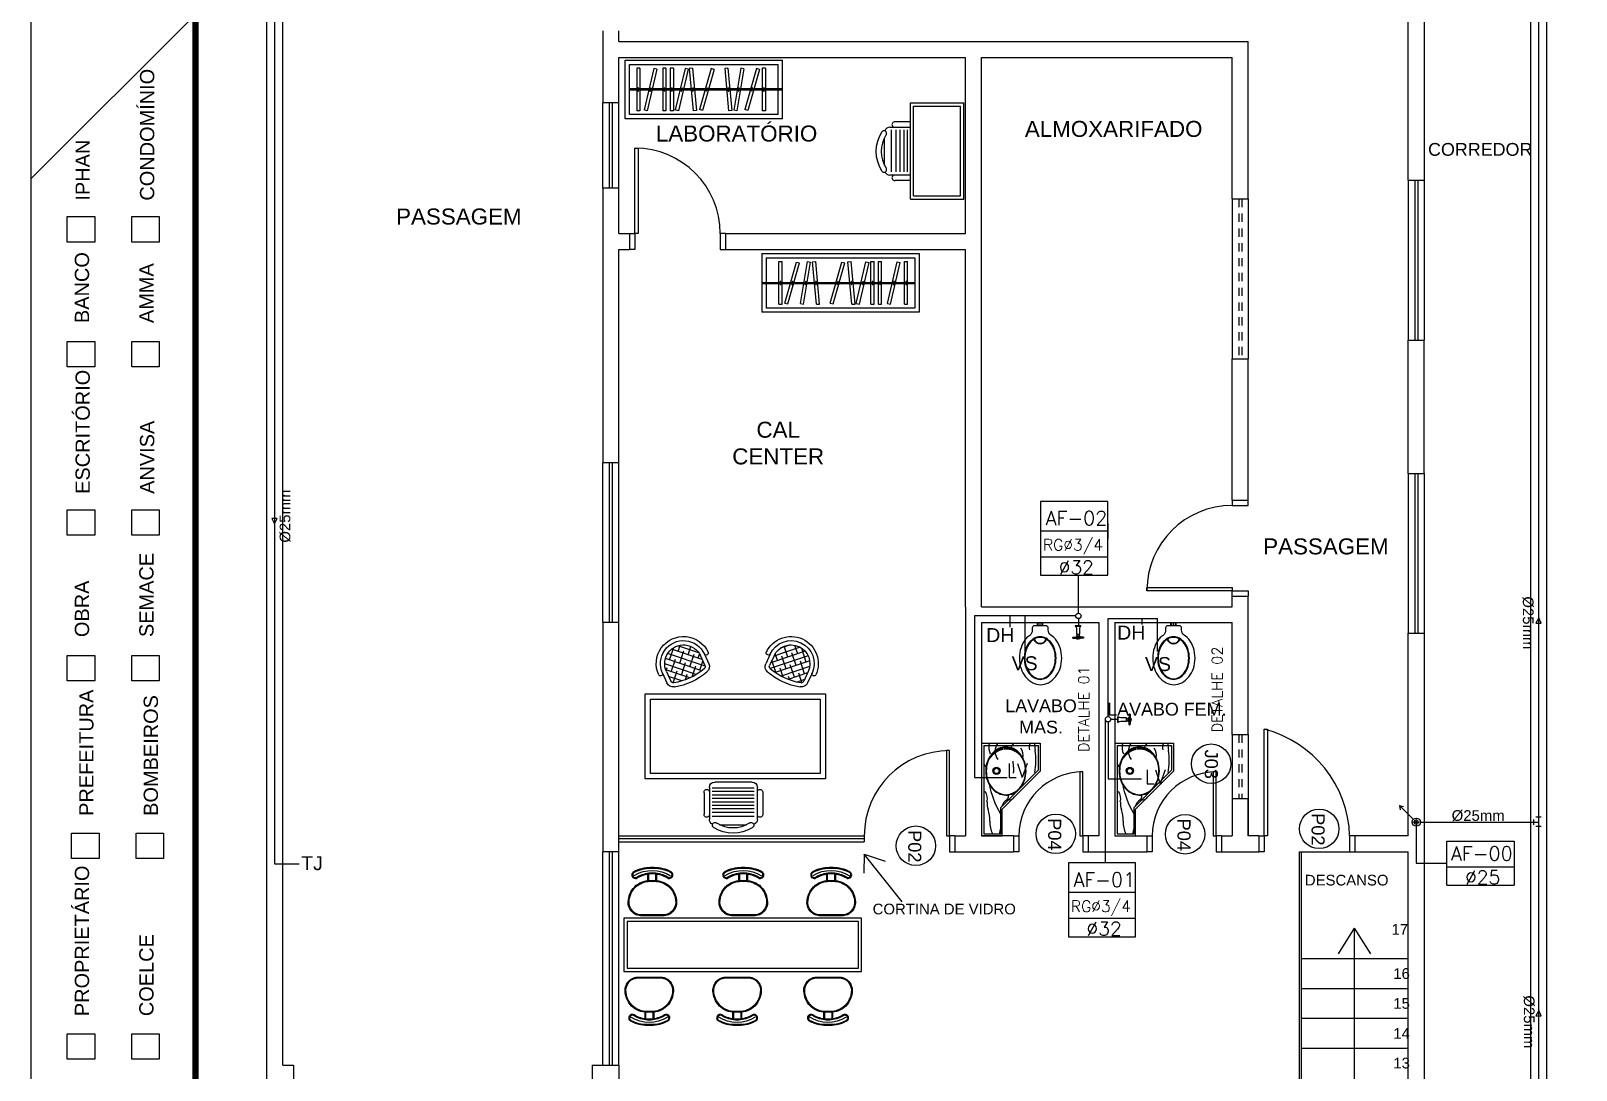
# Model space of a CAD drawing. Header units: millimetres. Extents: x 5512 to 5596, y 903 to 1082.
# Drawn here: x 5511.85 to 5535.32, y 976.38 to 992.17 of the extents above; entities that cross this region are included whole.
import ezdxf
from ezdxf.enums import TextEntityAlignment as Align

# ---------------------------------------------------------------- set-up
doc = ezdxf.new("R2010")
doc.units = ezdxf.units.MM
doc.linetypes.add('HIDDEN2', pattern=[0.1875, 0.125, -0.0625])
for name, color, linetype in [('0-COTAS', 8, 'Continuous'), ('A-PEN-B', 5, 'Continuous'), ('A-PEN-W', 7, 'Continuous'), ('AF', 5, 'Continuous'), ('BANHO_COZINHA', 7, 'Continuous'), ('CONEXOES', 3, 'Continuous'), ('Diametro', 2, 'Continuous'), ('HIDRO 01', 4, 'Continuous'), ('MOVEIS', 7, 'Continuous'), ("PRANCHA - PROJETU'S", 7, 'Continuous'), ('Prumadas_L', 1, 'Continuous'), ('Prumadas_Q', 3, 'Continuous'), ('Prumadas_T', 2, 'Continuous'), ('TEXTO', 3, 'Continuous')]:
    doc.layers.add(name, color=color, linetype=linetype)
doc.layers.add('COTAS', color=53, linetype='Continuous', lineweight=9)
doc.styles.add('ARIAL', font='arial.ttf', dxfattribs={"height": 2})
doc.styles.add('CARIMBO_DADOS', font='arial.ttf', dxfattribs={"height": 0.1})
doc.styles.add('REGUA80', font='arial.ttf', dxfattribs={"height": 1})
doc.styles.add('ROMANS', font='romans__.ttf', dxfattribs={"height": 0.1})
doc.styles.get("Standard").update_dxf_attribs({"font": 'arial.ttf'})

# ---------------------------------------------------------------- blocks, each defined once
blk = doc.blocks.new('ADFSGASDFG')
at = {"layer": "PRANCHA - PROJETU'S", "color": 1}
for p, q in [((276.578, 107.346), (276.578, 47.946)), ((279.078, 77.646), (276.578, 75.146))]:
    blk.add_line(p, q, dxfattribs=at)
at = {"layer": "PRANCHA - PROJETU'S", "color": 4, "const_width": 0.1}
blk.add_lwpolyline([(279.078, 106.346), (359.678, 106.346), (359.678, 48.946), (279.078, 48.946)], close=True, dxfattribs=at)
at = {"layer": "PRANCHA - PROJETU'S"}
for points in [[(277.13, 74.573), (277.548, 74.573), (277.548, 74.187), (277.13, 74.187)], [(278.109, 74.573), (278.526, 74.573), (278.526, 74.187), (278.109, 74.187)], [(277.13, 72.674), (277.548, 72.674), (277.548, 72.289), (277.13, 72.289)], [(278.109, 72.674), (278.526, 72.674), (278.526, 72.289), (278.109, 72.289)], [(277.13, 70.118), (277.548, 70.118), (277.548, 69.732), (277.13, 69.732)], [(278.109, 70.118), (278.526, 70.118), (278.526, 69.732), (278.109, 69.732)], [(277.13, 67.904), (277.548, 67.904), (277.548, 67.518), (277.13, 67.518)], [(278.109, 67.904), (278.526, 67.904), (278.526, 67.518), (278.109, 67.518)], [(277.197, 65.206), (277.615, 65.206), (277.615, 64.821), (277.197, 64.821)], [(278.176, 65.206), (278.594, 65.206), (278.594, 64.821), (278.176, 64.821)], [(277.13, 62.158), (277.548, 62.158), (277.548, 61.773), (277.13, 61.773)], [(278.109, 62.158), (278.526, 62.158), (278.526, 61.773), (278.109, 61.773)]]:
    blk.add_lwpolyline(points, close=True, dxfattribs=at)
at = {"layer": "PRANCHA - PROJETU'S", "color": 2, "style": 'ARIAL'}
for s, height, p in [('CONDOMÍNIO', 0.2168, (278.235, 74.816)), ('IPHAN', 0.2168, (277.256, 74.816)), ('BANCO', 0.2168, (277.245, 72.956)), ('AMMA', 0.2168, (278.224, 72.956)), ('ESCRITÓRIO', 0.2168, (277.256, 70.361)), ('ANVISA', 0.2168, (278.235, 70.361)), ('SEMACE', 0.2168, (278.224, 68.185)), ('OBRA', 0.2168, (277.245, 68.185)), ('PREFEITURA', 0.2168, (277.312, 65.469)), ('BOMBEIROS', 0.2168, (278.291, 65.469)), ('PROPRIETÁRIO', 0.21676, (277.245, 62.426)), ('COELCE', 0.2168, (278.224, 62.426))]:
    blk.add_text(s, height=height, rotation=90, dxfattribs=at).set_placement(p, align=Align.TOP_LEFT)
blk = doc.blocks.new('CADEIRA1')
at = {"layer": 'MOVEIS'}
for p, q in [((-0.042, 0.121), (-0.042, 0.059)), ((-0.034, 0.121), (-0.034, 0.059)), ((0.034, 0.121), (0.034, 0.059)), ((0.042, 0.121), (0.042, 0.059))]:
    blk.add_line(p, q, dxfattribs=at)
for points in [[(-0.225, 0.304, 0.415086), (0, 0.121, 0.415086), (0.225, 0.304, 0.481436), (0.097, 0.451), (-0.097, 0.451, 0.481436)], [(-0.217, 0.305, 0.416783), (0, 0.129, 0.416783), (0.217, 0.305, 0.482687), (0.098, 0.443), (-0.098, 0.443, 0.482687)], [(0, 0.008), (-0.018, 0.008, -0.126472), (-0.171, 0.045, -1.005346), (-0.147, 0.09), (-0.127, 0.078, 0.10909), (0, 0.047, 0.10909), (0.127, 0.078), (0.147, 0.09, -1.005346), (0.171, 0.045, -0.126472), (0.018, 0.008)]]:
    blk.add_lwpolyline(points, format="xyb", close=True, dxfattribs=at)
blk.add_lwpolyline([(0.018, 0), (-0.018, 0, -0.126461), (-0.175, 0.039, -1.008866), (-0.143, 0.097), (-0.123, 0.085, 0.10861), (0, 0.055, 0.10861), (0.123, 0.085), (0.143, 0.097, -1.008866), (0.175, 0.039, -0.126461), (0.018, 0), (-0.018, 0)], format="xyb", dxfattribs=at)
blk.add_arc((-0.001, 0.349), 0.323, 238.4601, 302.259, dxfattribs=at)
blk = doc.blocks.new('MESA_ESC')
at = {"layer": 'MOVEIS', "linetype": 'Continuous'}
h = blk.add_hatch(dxfattribs=at)
h.set_pattern_fill('ANSI38', color=256, scale=0.4, angle=-26.4414, style=0)
h.set_pattern_definition([(161.441385, (106.234405, 16.006884), (0.015913733, 0.047399927), []), (71.441385, (106.234405, 16.006884), (0.079227392, 0.078886122), [0.125, -0.075])])
h.paths.add_polyline_path([(-0.342, 1.541, 0.334931), (-0.335, 1.572), (-0.377, 1.662, 1), (-0.697, 1.515), (-0.656, 1.425, 0.334931), (-0.628, 1.41, 0.139924)])
h = blk.add_hatch(dxfattribs=at)
h.set_pattern_fill('ANSI38', color=256, scale=0.4, angle=-26.4414, style=0)
h.set_pattern_definition([(18.558615, (-106.298845, 16.006884), (-0.015913733, 0.047399927), []), (108.558615, (-106.298845, 16.006884), (-0.079227392, 0.078886122), [0.125, -0.075])])
h.paths.add_polyline_path([(0.563, 1.41, 0.334931), (0.591, 1.425), (0.632, 1.515, 1), (0.312, 1.662), (0.271, 1.572, 0.334931), (0.278, 1.541, 0.139924)])
at = {"layer": 'MOVEIS'}
for p, q in [((-0.377, 1.662), (-0.335, 1.572)), ((-0.341, 1.679), (-0.299, 1.588)), ((-0.32, 1.671), (-0.313, 1.674)), ((0.276, 1.679), (0.235, 1.588)), ((0.255, 1.671), (0.248, 1.674)), ((0.312, 1.662), (0.271, 1.572)), ((-0.741, 1.478), (-0.748, 1.475)), ((-0.733, 1.499), (-0.691, 1.408)), ((-0.697, 1.515), (-0.656, 1.425)), ((0.632, 1.515), (0.591, 1.425)), ((0.668, 1.499), (0.627, 1.408)), ((0.676, 1.478), (0.683, 1.475)), ((-0.171, 0.479), (0.179, 0.479)), ((-0.271, 0.379), (-0.271, 0.179)), ((-0.221, 0.129), (-0.221, 0.429)), ((-0.191, 0.42), (0.204, 0.42)), ((-0.191, 0.389), (0.204, 0.389)), ((-0.191, 0.356), (0.204, 0.356)), ((-0.191, 0.323), (0.204, 0.323)), ((0.229, 0.429), (0.229, 0.129)), ((0.279, 0.379), (0.279, 0.179)), ((-0.191, 0.289), (0.204, 0.289)), ((-0.191, 0.259), (0.204, 0.259)), ((-0.191, 0.229), (0.204, 0.229)), ((-0.191, 0.194), (0.204, 0.194)), ((-0.191, 0.157), (0.204, 0.157)), ((0.135, 0.079), (-0.12, 0.079))]:
    blk.add_line(p, q, dxfattribs=at)
for points in [[(-0.859, 0.508), (0.831, 0.508), (0.831, 1.306), (-0.859, 1.306)], [(-0.809, 0.558), (0.781, 0.558), (0.781, 1.256), (-0.809, 1.256)]]:
    blk.add_lwpolyline(points, close=True, dxfattribs=at)
for centre, radius, start, end in [((-0.537, 1.589), 0.255, 24.6231, 204.6231), ((-0.537, 1.589), 0.216, 24.6231, 204.6231), ((-0.537, 1.589), 0.176, 24.6231, 204.6231), ((0.472, 1.589), 0.255, 335.3769, 155.3769), ((0.472, 1.589), 0.216, 335.3769, 155.3769), ((0.472, 1.589), 0.176, 335.3769, 155.3769), ((-0.326, 1.685), 0.0157, 204.6231, 294.6231), ((-0.319, 1.688), 0.0157, 294.6231, 24.6231), ((0.255, 1.688), 0.0157, 155.3769, 245.3769), ((0.262, 1.685), 0.0157, 245.3769, 335.3769), ((-0.754, 1.489), 0.0157, 204.6231, 294.6231), ((-0.747, 1.492), 0.0157, 294.6231, 24.6231), ((-0.714, 1.975), 0.572, 278.6924, 310.5538), ((-0.714, 1.975), 0.612, 278.6924, 310.5538), ((-0.359, 1.561), 0.0264, 310.5538, 24.6231), ((-0.359, 1.561), 0.066, 310.5538, 24.6231), ((0.295, 1.561), 0.066, 155.3769, 229.4462), ((0.65, 1.975), 0.612, 229.4462, 261.3076), ((0.295, 1.561), 0.0264, 155.3769, 229.4462), ((0.65, 1.975), 0.572, 229.4462, 261.3076), ((0.683, 1.492), 0.0157, 155.3769, 245.3769), ((0.69, 1.489), 0.0157, 245.3769, 335.3769), ((-0.632, 1.436), 0.066, 204.6231, 278.6924), ((-0.632, 1.436), 0.0264, 204.6231, 278.6924), ((0.567, 1.436), 0.066, 261.3076, 335.3769), ((0.567, 1.436), 0.0264, 261.3076, 335.3769), ((-0.171, 0.429), 0.05, 90, 180), ((0.179, 0.429), 0.05, 0, 90), ((-0.246, 0.383), 0.0254, 349.6111, 190.3889), ((0.254, 0.383), 0.0254, 349.6111, 190.3889), ((-0.246, 0.174), 0.0254, 169.6111, 10.3889), ((0.254, 0.174), 0.0254, 169.6111, 10.3889), ((-0.171, 0.129), 0.05, 180, 251.9747), ((-0.162, 0.074), 0.0254, 47.1076, 248.0439), ((0.007, 0.331), 0.333, 237.5758, 302.4242), ((0.007, 0.331), 0.283, 237.5758, 302.4242), ((0.176, 0.074), 0.0254, 291.9561, 132.8924), ((0.179, 0.129), 0.05, 294.1942, 0)]:
    blk.add_arc(centre, radius, start, end, dxfattribs=at)
blk = doc.blocks.new('ESCRIVAN')
at = {"layer": 'MOVEIS'}
for p, q in [((-0.451, -0.5), (-0.451, 0)), ((0.451, 0), (-0.451, 0)), ((0.451, -0.5), (0.451, 0)), ((-0.421, -0.47), (-0.421, -0.03)), ((0.421, -0.03), (-0.421, -0.03)), ((0.421, -0.47), (0.421, -0.03)), ((0.451, -0.5), (-0.451, -0.5)), ((0.421, -0.47), (-0.421, -0.47)), ((-0.274, -0.5), (-0.274, -0.643)), ((-0.224, -0.693), (-0.224, -0.5)), ((-0.198, -0.529), (0.195, -0.529)), ((-0.198, -0.563), (0.195, -0.563)), ((0.226, -0.5), (0.226, -0.693)), ((0.276, -0.5), (0.276, -0.643)), ((-0.198, -0.598), (0.195, -0.598)), ((-0.198, -0.637), (0.195, -0.637)), ((-0.198, -0.679), (0.195, -0.679)), ((0.131, -0.743), (-0.123, -0.743))]:
    blk.add_line(p, q, dxfattribs=at)
for centre, radius, start, end in [((-0.249, -0.648), 0.0254, 169.6111, 10.3889), ((-0.174, -0.693), 0.05, 180, 251.9747), ((-0.165, -0.748), 0.0254, 47.1076, 248.0439), ((0.173, -0.748), 0.0254, 291.9561, 132.8924), ((0.176, -0.693), 0.05, 294.1942, 0), ((0.251, -0.648), 0.0254, 169.6111, 10.3889), ((0.004, -0.49), 0.333, 237.5758, 302.4242), ((0.004, -0.49), 0.283, 237.5758, 302.4242)]:
    blk.add_arc(centre, radius, start, end, dxfattribs=at)
blk = doc.blocks.new('ARMARIO')
at = {"layer": 'MOVEIS'}
for p, q in [((-0.27, -0.523), (-0.27, 0.951)), ((-0.27, 0.951), (0.28, 0.951)), ((-0.23, -0.483), (-0.23, 0.911)), ((-0.23, 0.911), (0.24, 0.911)), ((0, -0.523), (0, 0.911)), ((0.01, -0.523), (0.01, 0.911)), ((0.24, 0.911), (0.24, -0.483)), ((0.28, 0.951), (0.28, -0.523)), ((0.205, 0.844), (-0.195, 0.844)), ((-0.195, 0.814), (-0.195, 0.844)), ((0.205, 0.814), (-0.195, 0.814)), ((-0.194, 0.745), (-0.187, 0.775)), ((0.196, 0.654), (-0.194, 0.745)), ((0.203, 0.683), (-0.187, 0.775)), ((-0.01, 0.832), (-0.01, 0.827)), ((-0.01, 0.832), (0.02, 0.832)), ((-0.01, 0.827), (0.02, 0.827)), ((0.02, 0.827), (0.02, 0.832)), ((0.205, 0.814), (0.205, 0.844)), ((0.205, 0.6), (-0.195, 0.6)), ((-0.195, 0.57), (-0.195, 0.6)), ((-0.01, 0.72), (-0.011, 0.715)), ((-0.011, 0.715), (0.018, 0.708)), ((-0.01, 0.72), (0.019, 0.713)), ((-0.01, 0.587), (-0.01, 0.582)), ((-0.01, 0.587), (0.02, 0.587)), ((-0.01, 0.582), (0.02, 0.582)), ((0.018, 0.708), (0.019, 0.713)), ((0.02, 0.582), (0.02, 0.587)), ((0.196, 0.654), (0.203, 0.683)), ((0.205, 0.57), (0.205, 0.6)), ((0.205, 0.57), (-0.195, 0.57)), ((0.205, 0.529), (-0.195, 0.529)), ((-0.195, 0.499), (-0.195, 0.529)), ((0.205, 0.499), (-0.195, 0.499)), ((-0.194, 0.453), (-0.187, 0.483)), ((0.196, 0.362), (-0.194, 0.453)), ((0.203, 0.391), (-0.187, 0.483)), ((-0.01, 0.516), (-0.01, 0.511)), ((-0.01, 0.516), (0.02, 0.516)), ((-0.01, 0.511), (0.02, 0.511)), ((0.02, 0.511), (0.02, 0.516)), ((0.205, 0.499), (0.205, 0.529)), ((0.203, 0.351), (-0.196, 0.314)), ((-0.193, 0.284), (-0.196, 0.314)), ((0.205, 0.321), (-0.193, 0.284)), ((-0.01, 0.428), (-0.011, 0.423)), ((-0.011, 0.423), (0.018, 0.416)), ((-0.01, 0.428), (0.019, 0.421)), ((-0.01, 0.318), (0.019, 0.321)), ((-0.01, 0.318), (-0.01, 0.313)), ((-0.01, 0.313), (0.02, 0.316)), ((0.018, 0.416), (0.019, 0.421)), ((0.02, 0.316), (0.019, 0.321)), ((0.196, 0.362), (0.203, 0.391)), ((0.205, 0.321), (0.203, 0.351)), ((-0.191, 0.226), (-0.183, 0.255)), ((0.194, 0.117), (-0.191, 0.226)), ((0.202, 0.146), (-0.183, 0.255)), ((-0.008, 0.192), (-0.009, 0.188)), ((-0.009, 0.188), (0.019, 0.179)), ((-0.008, 0.192), (0.021, 0.184)), ((0.019, 0.179), (0.021, 0.184)), ((0.194, 0.117), (0.202, 0.146)), ((0.203, 0.019), (-0.196, -0.018)), ((0.205, -0.011), (0.203, 0.019)), ((-0.193, -0.048), (-0.196, -0.018)), ((-0.195, -0.096), (-0.19, -0.067)), ((0.199, -0.162), (-0.195, -0.096)), ((0.205, -0.011), (-0.193, -0.048)), ((0.204, -0.133), (-0.19, -0.067)), ((-0.01, -0.11), (-0.011, -0.115)), ((-0.011, -0.115), (0.019, -0.119)), ((-0.01, -0.014), (0.019, -0.011)), ((-0.01, -0.014), (-0.01, -0.019)), ((-0.01, -0.019), (0.02, -0.016)), ((-0.01, -0.11), (0.02, -0.115)), ((0.02, -0.016), (0.019, -0.011)), ((0.019, -0.119), (0.02, -0.115)), ((0.199, -0.162), (0.204, -0.133)), ((-0.191, -0.198), (-0.183, -0.169)), ((0.194, -0.306), (-0.191, -0.198)), ((0.202, -0.278), (-0.183, -0.169)), ((-0.008, -0.231), (-0.009, -0.236)), ((-0.009, -0.236), (0.019, -0.244)), ((-0.008, -0.231), (0.021, -0.239)), ((0.019, -0.244), (0.021, -0.239)), ((0.194, -0.306), (0.202, -0.278)), ((0.205, -0.333), (-0.195, -0.333)), ((-0.195, -0.363), (-0.195, -0.333)), ((0.205, -0.363), (-0.195, -0.363)), ((-0.01, -0.346), (-0.01, -0.351)), ((-0.01, -0.346), (0.02, -0.346)), ((-0.01, -0.351), (0.02, -0.351)), ((0.02, -0.351), (0.02, -0.346)), ((0.205, -0.363), (0.205, -0.333)), ((-0.27, -0.523), (0.28, -0.523)), ((-0.23, -0.483), (0.24, -0.483))]:
    blk.add_line(p, q, dxfattribs=at)
blk = doc.blocks.new('pia banheiro')
at = {"layer": 'BANHO_COZINHA'}
for p, q in [((-0.221, 0.297), (-0.221, -0.572)), ((-0.221, 0.297), (0.329, 0.297)), ((0.329, 0.297), (0.329, 0.037)), ((-0.201, 0.277), (0.309, 0.277)), ((-0.201, 0.277), (-0.201, -0.552)), ((0.309, 0.277), (0.309, 0.045)), ((0.309, 0.045), (-0.042, -0.306)), ((0.329, 0.037), (-0.029, -0.322)), ((-0.042, -0.552), (-0.042, -0.306)), ((-0.029, -0.572), (-0.029, -0.322)), ((-0.221, -0.572), (-0.029, -0.572)), ((-0.201, -0.552), (-0.042, -0.552))]:
    blk.add_line(p, q, dxfattribs=at)
for points in [[(-0.182, 0.037, 0.083485), (-0.167, -0.051, 0.090959), (-0.126, -0.123, 0.104004), (-0.063, -0.172, 0.115577), (0.007, -0.189, 0.115577), (0.078, -0.172, 0.104004), (0.141, -0.123, 0.090959), (0.181, -0.051, 0.083485), (0.196, 0.037, 0.083485), (0.181, 0.126, 0.090959), (0.141, 0.197, 0.104004), (0.078, 0.247, 0.115577), (0.007, 0.263, 0.115577), (-0.063, 0.247, 0.104004), (-0.126, 0.197, 0.090959), (-0.167, 0.126, 0.083485)], [(-0.177, 0.037, 0.083485), (-0.163, -0.05, 0.090959), (-0.123, -0.12, 0.104004), (-0.061, -0.168, 0.115577), (0.007, -0.185, 0.115577), (0.076, -0.168, 0.104004), (0.138, -0.12, 0.090959), (0.177, -0.05, 0.083485), (0.192, 0.037, 0.083485), (0.177, 0.124, 0.090959), (0.138, 0.194, 0.104004), (0.076, 0.243, 0.115577), (0.007, 0.259, 0.115577), (-0.061, 0.243, 0.104004), (-0.123, 0.194, 0.090959), (-0.163, 0.124, 0.083485)]]:
    blk.add_lwpolyline(points, format="xyb", close=True, dxfattribs=at)
for radius in [0.0339, 0.025]:
    blk.add_circle((-0.081, 0.038), radius, dxfattribs=at)
for centre, radius, start, end in [((-0.366, 0.332), 0.22, 348.1029, 350.6727), ((0.034, 0.222), 0.128, 144.5842, 216.3582), ((0.416, 0.069), 0.408, 146.1966, 154.0853), ((0.279, 0.262), 0.0556, 140.9052, 207.4318), ((-0.057, 0.208), 0.303, 16.3243, 17.0376), ((1.175, 0.372), 0.904, 184.7898, 188.9638), ((-0.019, 0.259), 0.135, 168.1029, 206.1994), ((0.044, 0.183), 0.125, 348.9955, 33.3333), ((-0.293, 0.141), 0.582, 348.2401, 8.9638), ((-0.363, -0.03), 0.213, 28.2441, 40.4729), ((0.666, 0.067), 0.83, 189.8461, 190.1922), ((0.657, 0.065), 0.821, 190.1922, 211.4107), ((-0.283, -0.221), 0.117, 344.3079, 34.9939), ((0.02, -0.26), 0.19, 177.9474, 199.2677), ((0.103, -0.352), 0.148, 125.7175, 159.1359), ((-0.031, -0.19), 0.0639, 319.2661, 356.8336), ((0.034, -0.17), 0.0641, 254.5869, 328.1135), ((-0.447, -0.423), 0.304, 357.8834, 19.2677), ((0.127, -0.444), 0.27, 177.8834, 203.5615), ((0.103, -0.352), 0.148, 169.371, 184.1895), ((-0.189, -0.432), 0.161, 23.8447, 25.6626), ((0.086, -0.554), 0.14, 156.126, 179.1113), ((-0.189, -0.432), 0.161, 336.126, 336.1553)]:
    blk.add_arc(centre, radius, start, end, dxfattribs=at)
for points in [[(-0.158, 0.147), (-0.169, 0.118), (-0.168, 0.118), (-0.17, 0.116)], [(-0.158, 0.147), (-0.168, 0.118), (-0.158, 0.147), (-0.169, 0.118)], [(-0.168, 0.118), (-0.141, 0.151), (-0.158, 0.148), (-0.133, 0.16)], [(-0.158, 0.148), (-0.133, 0.16), (-0.152, 0.158), (-0.124, 0.171)], [(-0.152, 0.158), (-0.124, 0.171), (-0.146, 0.169), (-0.115, 0.181)], [(-0.146, 0.169), (-0.115, 0.181), (-0.139, 0.18), (-0.109, 0.187)], [(-0.139, 0.18), (-0.109, 0.187), (-0.135, 0.186), (-0.1, 0.195)], [(-0.135, 0.186), (-0.1, 0.195), (-0.124, 0.2), (-0.09, 0.203)], [(-0.124, 0.2), (-0.09, 0.203), (-0.111, 0.213), (-0.077, 0.212)], [(-0.111, 0.213), (-0.077, 0.212), (-0.097, 0.226), (-0.061, 0.221)], [(-0.097, 0.226), (-0.061, 0.221), (-0.081, 0.237), (-0.058, 0.223)], [(-0.081, 0.237), (-0.058, 0.223), (-0.066, 0.246), (-0.047, 0.227)], [(-0.066, 0.246), (-0.047, 0.227), (-0.046, 0.254), (-0.04, 0.23)], [(-0.046, 0.254), (-0.04, 0.23), (-0.03, 0.259), (-0.032, 0.232)], [(-0.03, 0.259), (-0.032, 0.232), (-0.014, 0.262), (-0.018, 0.236)], [(-0.012, 0.262), (-0.015, 0.236), (-0.005, 0.263), (-0.005, 0.238)], [(-0.005, 0.263), (-0.005, 0.238), (0.009, 0.263), (0.004, 0.238)], [(0.009, 0.263), (0.004, 0.238), (0.022, 0.263), (0.012, 0.238)], [(0.022, 0.263), (0.012, 0.238), (0.032, 0.261), (0.021, 0.238)], [(0.032, 0.261), (0.021, 0.238), (0.05, 0.257), (0.038, 0.236)], [(0.05, 0.257), (0.038, 0.236), (0.062, 0.253), (0.053, 0.233)], [(0.062, 0.253), (0.053, 0.233), (0.078, 0.247), (0.067, 0.228)], [(0.078, 0.247), (0.067, 0.228), (0.093, 0.239), (0.081, 0.222)], [(0.093, 0.239), (0.081, 0.222), (0.111, 0.226), (0.102, 0.21)], [(0.111, 0.226), (0.102, 0.21), (0.127, 0.212), (0.112, 0.203)], [(0.127, 0.212), (0.112, 0.203), (0.138, 0.2), (0.125, 0.192)], [(0.138, 0.2), (0.125, 0.192), (0.15, 0.185), (0.139, 0.179)], [(0.15, 0.185), (0.139, 0.179), (0.163, 0.166), (0.151, 0.164)], [(0.163, 0.166), (0.151, 0.164), (0.169, 0.155), (0.159, 0.154)], [(0.169, 0.155), (0.159, 0.154), (0.176, 0.14), (0.164, 0.147)], [(0.176, 0.14), (0.164, 0.147), (0.181, 0.126), (0.171, 0.138)]]:
    blk.add_solid(points, dxfattribs=at)
blk = doc.blocks.new('vaso sanitario')
at = {"layer": 'BANHO_COZINHA'}
for p, q in [((-0.049, 0.264), (-0.049, 0.292)), ((-0.043, 0.264), (-0.043, 0.292)), ((-0.024, 0.264), (-0.024, 0.292)), ((-0.006, 0.264), (-0.006, 0.292)), ((0.001, 0.264), (0.001, 0.292))]:
    blk.add_line(p, q, dxfattribs=at)
for points in [[(0.101, 0.157), (0.076, 0.175, -0.241127), (0.051, 0.223), (0.051, 0.244, 0.414214), (0.031, 0.264), (-0.079, 0.264, 0.414214), (-0.099, 0.244), (-0.099, 0.22, -0.233804), (-0.122, 0.172), (-0.149, 0.152, 0.024223), (-0.162, 0.137, 0.088644), (-0.204, 0.058, 0.07973), (-0.22, -0.04, 0.07973), (-0.204, -0.138, 0.088644), (-0.162, -0.216, 0.105072), (-0.095, -0.271, 0.120616), (-0.021, -0.289, 0.120616), (0.052, -0.271, 0.105072), (0.119, -0.216, 0.088644), (0.162, -0.138, 0.07973), (0.177, -0.04, 0.07973), (0.162, 0.058, 0.088644), (0.119, 0.137, 0.031737)], [(0.03, 0.146, 0.127661), (-0.025, 0.16, 0.127661), (-0.079, 0.146, 0.106179), (-0.13, 0.102, 0.085397), (-0.162, 0.039, 0.074892), (-0.174, -0.04, 0.074892), (-0.162, -0.118, 0.085397), (-0.13, -0.181, 0.106179), (-0.079, -0.225, 0.127661), (-0.025, -0.239, 0.127661), (0.03, -0.225, 0.106179), (0.08, -0.181, 0.085397), (0.112, -0.118, 0.074892), (0.124, -0.04, 0.074892), (0.112, 0.039, 0.085397), (0.08, 0.102, 0.106179)], [(0.027, 0.141, 0.127661), (-0.025, 0.154, 0.127661), (-0.077, 0.141, 0.106179), (-0.125, 0.098, 0.085397), (-0.156, 0.038, 0.074892), (-0.168, -0.04, 0.074892), (-0.156, -0.117, 0.085397), (-0.125, -0.177, 0.106179), (-0.077, -0.22, 0.127661), (-0.025, -0.234, 0.127661), (0.027, -0.22, 0.106179), (0.076, -0.177, 0.085397), (0.106, -0.117, 0.074892), (0.118, -0.04, 0.074892), (0.106, 0.038, 0.085397), (0.076, 0.098, 0.106179)]]:
    blk.add_lwpolyline(points, format="xyb", close=True, dxfattribs=at)
for radius, start, end in [(0.0646, 200.8046, 338.9729), (0.06, 199.9418, 339.8308)]:
    blk.add_arc((-0.025, 0.159), radius, start, end, dxfattribs=at)
blk = doc.blocks.new('CIRCULOS')
at = {"layer": 'COTAS'}
for p, q in [((-4, 0), (4, 0)), ((0, 4), (0, -4))]:
    blk.add_line(p, q, dxfattribs=at)
for radius in [2, 1]:
    blk.add_circle((0, 0), radius, dxfattribs=at)
blk = doc.blocks.new('registro geral')
at = {"layer": 'A-PEN-B'}
blk.add_line((5315.117, 941.801), (5315.26, 941.801), dxfattribs=at)
at = {"layer": 'HIDRO 01', "color": 4}
for p, q in [((5315.259, 941.848), (5315.251, 941.848)), ((5315.251, 941.796), (5315.251, 941.848)), ((5315.251, 941.744), (5315.251, 941.796)), ((5315.251, 941.744), (5315.259, 941.744)), ((5315.259, 941.796), (5315.259, 941.848)), ((5315.259, 941.744), (5315.259, 941.796)), ((5315.412, 941.828), (5315.36, 941.828)), ((5315.36, 941.764), (5315.412, 941.764)), ((5315.412, 941.796), (5315.412, 941.828)), ((5315.412, 941.817), (5315.445, 941.817)), ((5315.412, 941.764), (5315.412, 941.796)), ((5315.412, 941.775), (5315.445, 941.775)), ((5315.445, 941.817), (5315.445, 941.825)), ((5315.445, 941.796), (5315.445, 941.817)), ((5315.445, 941.776), (5315.445, 941.796)), ((5315.445, 941.767), (5315.445, 941.776)), ((5315.466, 941.894), (5315.466, 941.84)), ((5315.466, 941.806), (5315.466, 941.841)), ((5315.466, 941.796), (5315.466, 941.806)), ((5315.466, 941.786), (5315.466, 941.796)), ((5315.466, 941.786), (5315.466, 941.753)), ((5315.466, 941.699), (5315.466, 941.753)), ((5315.466, 941.741), (5315.466, 941.75)), ((5315.466, 941.731), (5315.466, 941.741)), ((5315.468, 941.896), (5315.476, 941.896)), ((5315.468, 941.696), (5315.476, 941.696)), ((5315.476, 941.896), (5315.483, 941.896)), ((5315.483, 941.696), (5315.476, 941.696)), ((5315.486, 941.894), (5315.486, 941.837)), ((5315.486, 941.806), (5315.486, 941.838)), ((5315.486, 941.806), (5315.486, 941.796)), ((5315.486, 941.796), (5315.486, 941.786)), ((5315.486, 941.786), (5315.486, 941.754)), ((5315.486, 941.699), (5315.486, 941.756)), ((5315.486, 941.75), (5315.486, 941.741)), ((5315.486, 941.741), (5315.486, 941.731)), ((5315.492, 941.818), (5315.492, 941.826)), ((5315.492, 941.796), (5315.492, 941.818)), ((5315.492, 941.775), (5315.492, 941.796)), ((5315.492, 941.766), (5315.492, 941.775)), ((5315.492, 941.766), (5315.492, 941.766))]:
    blk.add_line(p, q, dxfattribs=at)
for points in [[(5315.445, 941.825), (5315.448, 941.826), (5315.451, 941.827), (5315.455, 941.828)], [(5315.445, 941.767), (5315.448, 941.767), (5315.451, 941.766), (5315.455, 941.765)]]:
    blk.add_lwpolyline(points, dxfattribs=at)
at = {"layer": 'HIDRO 01', "color": 4, "extrusion": (0, 0, -1)}
for centre, radius, start, end in [((-5315.333, 941.96), 0.134, 258.5493, 303.6418), ((-5315.333, 941.633), 0.134, 56.358, 101.4504), ((-5315.452, 941.841), 0.0136, 180, 257.6401), ((-5315.452, 941.752), 0.0136, 102.3567, 180.0002), ((-5315.476, 941.864), 0.0099, 0.0182, 89.9818), ((-5315.476, 941.844), 0.0099, 270.0181, 359.9817), ((-5315.476, 941.806), 0.0099, 0.0182, 89.9818), ((-5315.476, 941.786), 0.0099, 270.0181, 359.9817), ((-5315.476, 941.75), 0.0099, 0.0182, 89.9818), ((-5315.476, 941.731), 0.0099, 270.0181, 359.9817), ((-5315.468, 941.699), 0.00247, 270, 360), ((-5315.476, 941.864), 0.0099, 90.026, 179.974), ((-5315.476, 941.844), 0.0099, 180.0181, 269.9817), ((-5315.476, 941.806), 0.0099, 90.026, 179.974), ((-5315.476, 941.786), 0.0099, 180.0181, 269.9817), ((-5315.476, 941.75), 0.0099, 90.026, 179.974), ((-5315.476, 941.731), 0.0099, 180.0181, 269.9817), ((-5315.483, 941.894), 0.00247, 90, 180), ((-5315.499, 941.838), 0.0136, 303.621, 358.7632), ((-5315.499, 941.754), 0.0136, 360, 56.3941), ((-5315.494, 941.823), 0.00198, 0, 79.9052), ((-5315.494, 941.823), 0.00198, 79.8876, 159.8781), ((-5315.422, 941.796), 0.0789, 159.8637, 180.0043)]:
    blk.add_arc(centre, radius, start, end, dxfattribs=at)
at = {"layer": 'HIDRO 01', "color": 4}
for centre, radius, start, end in [((5315.468, 941.894), 0.00247, 90, 180.0011), ((5315.483, 941.699), 0.00247, 270, 0.0017), ((5315.492, 941.826), 0.00025, 0.0849, 56.1155), ((5315.494, 941.77), 0.00198, 179.9966, 259.9279), ((5315.492, 941.766), 0.000248, 303.6441, 333.2826), ((5315.494, 941.77), 0.00198, 259.9237, 339.8729), ((5315.422, 941.796), 0.0789, 339.8611, 0.006)]:
    blk.add_arc(centre, radius, start, end, dxfattribs=at)

msp = doc.modelspace()

# ---------------------------------------------------------------- linework, layer by layer
for p, q in [((5532.849, 980.193), (5532.638, 980.4)), ((5532.638, 980.4), (5532.649, 980.338)), ((5532.638, 980.4), (5532.701, 980.388))]:
    msp.add_line(p, q)
msp.add_ellipse((5532.894, 980.149), major_axis=(0.0443, 0.0443), ratio=1, start_param=0.785398, end_param=7.068583)
at = {"layer": '0-COTAS'}
for p, q in [((5515.438, 971.354), (5515.438, 1019.954)), ((5534.878, 972.163), (5534.878, 1019.954)), ((5515.681, 976.457), (5515.681, 1019.711)), ((5534.635, 972.406), (5534.635, 1019.711)), ((5533.015, 997.031), (5533.015, 989.903)), ((5532.772, 989.903), (5532.772, 996.788)), ((5520.541, 992.171), (5520.541, 991.077)), ((5520.784, 992.009), (5520.784, 992.171)), ((5520.784, 992.009), (5530.342, 992.009)), ((5530.342, 989.619), (5530.342, 992.009)), ((5520.784, 991.766), (5526.049, 991.766)), ((5520.784, 991.077), (5520.784, 991.766)), ((5526.049, 989.093), (5526.049, 991.766)), ((5526.292, 991.766), (5529.532, 991.766)), ((5526.292, 991.766), (5530.099, 991.766)), ((5526.292, 983.423), (5526.292, 991.766)), ((5530.099, 989.619), (5530.099, 991.766)), ((5520.784, 991.077), (5520.541, 991.077)), ((5520.541, 989.781), (5520.541, 991.077)), ((5520.639, 989.781), (5520.639, 991.077)), ((5520.687, 989.781), (5520.687, 991.077)), ((5520.784, 989.781), (5520.784, 991.077)), ((5532.772, 989.903), (5533.015, 989.903)), ((5532.772, 989.903), (5532.772, 987.473)), ((5532.87, 989.903), (5532.87, 987.473)), ((5532.918, 989.903), (5532.918, 987.473)), ((5533.015, 989.903), (5533.015, 987.473)), ((5520.541, 989.781), (5520.541, 985.61)), ((5520.784, 989.781), (5520.541, 989.781)), ((5520.784, 989.093), (5520.784, 989.781)), ((5530.099, 989.619), (5530.342, 989.619)), ((5530.099, 989.619), (5530.099, 987.189)), ((5530.342, 989.619), (5530.342, 987.189)), ((5520.784, 989.093), (5520.946, 989.093)), ((5520.946, 989.093), (5520.946, 988.85)), ((5522.404, 989.093), (5526.049, 989.093)), ((5522.404, 989.093), (5522.404, 988.85)), ((5520.784, 985.61), (5520.784, 988.85)), ((5520.784, 988.85), (5520.946, 988.85)), ((5522.404, 988.85), (5526.049, 988.85)), ((5526.049, 983.423), (5526.049, 988.85)), ((5532.772, 987.473), (5533.015, 987.473)), ((5532.772, 985.448), (5532.772, 987.473)), ((5533.015, 985.448), (5533.015, 987.473)), ((5530.099, 985.043), (5530.099, 987.189)), ((5530.099, 987.189), (5530.342, 987.189)), ((5530.342, 985.043), (5530.342, 987.189)), ((5520.784, 985.61), (5520.541, 985.61)), ((5520.541, 983.18), (5520.541, 985.61)), ((5520.639, 983.18), (5520.639, 985.61)), ((5520.687, 983.18), (5520.687, 985.61)), ((5520.784, 983.18), (5520.784, 985.61)), ((5532.772, 985.448), (5533.015, 985.448)), ((5532.772, 985.448), (5532.772, 983.018)), ((5532.87, 985.448), (5532.87, 983.018)), ((5532.918, 985.448), (5532.918, 983.018)), ((5533.015, 985.448), (5533.015, 983.018)), ((5530.099, 985.043), (5530.342, 985.043)), ((5528.215, 984.449), (5528.215, 984.692)), ((5530.099, 983.423), (5530.099, 983.585)), ((5530.099, 983.585), (5530.342, 983.585)), ((5530.342, 981.479), (5530.342, 983.585)), ((5526.049, 983.423), (5526.049, 979.94)), ((5526.292, 983.423), (5526.778, 983.423)), ((5526.292, 983.423), (5530.099, 983.423)), ((5520.541, 983.18), (5520.541, 979.697)), ((5520.784, 983.18), (5520.541, 983.18)), ((5520.784, 979.697), (5520.784, 983.18)), ((5526.292, 983.18), (5526.778, 983.18)), ((5526.292, 983.18), (5528.074, 983.18)), ((5526.292, 983.18), (5526.292, 979.94)), ((5528.074, 983.18), (5528.074, 979.94)), ((5528.317, 983.18), (5528.317, 979.94)), ((5528.317, 983.18), (5530.099, 983.18)), ((5530.099, 981.479), (5530.099, 983.18)), ((5532.772, 983.018), (5533.015, 983.018)), ((5532.772, 979.94), (5532.772, 983.018)), ((5533.015, 983.018), (5533.015, 973.864)), ((5530.099, 981.479), (5530.342, 981.479)), ((5530.099, 981.479), (5530.099, 980.507)), ((5530.342, 981.479), (5530.342, 980.507)), ((5526.772, 981.064), (5526.772, 981.078)), ((5526.773, 981.051), (5526.772, 981.064)), ((5526.774, 981.039), (5526.773, 981.051)), ((5526.775, 981.028), (5526.774, 981.039)), ((5526.776, 981.019), (5526.775, 981.028)), ((5526.777, 981.011), (5526.776, 981.019)), ((5526.778, 981), (5526.777, 981.011)), ((5526.779, 980.988), (5526.778, 981)), ((5526.78, 980.975), (5526.779, 980.988)), ((5526.78, 980.961), (5526.78, 980.975)), ((5526.78, 980.946), (5526.78, 980.961)), ((5526.778, 980.892), (5526.779, 980.904)), ((5526.779, 980.904), (5526.78, 980.918)), ((5526.78, 980.932), (5526.78, 980.946)), ((5526.78, 980.918), (5526.78, 980.932)), ((5530.099, 980.507), (5530.099, 979.94)), ((5530.099, 980.507), (5530.342, 980.507)), ((5530.342, 980.507), (5530.342, 979.94)), ((5530.342, 979.94), (5530.342, 980.507)), ((5520.784, 979.94), (5524.51, 979.94)), ((5520.788, 979.9), (5524.51, 979.9)), ((5520.788, 979.852), (5524.51, 979.852)), ((5524.51, 979.94), (5524.51, 979.852)), ((5525.887, 979.94), (5526.049, 979.94)), ((5525.887, 979.94), (5525.887, 979.697)), ((5526.778, 979.94), (5526.292, 979.94)), ((5526.778, 979.94), (5526.778, 979.697)), ((5528.074, 979.94), (5527.912, 979.94)), ((5527.912, 979.94), (5527.912, 979.697)), ((5528.317, 979.94), (5528.803, 979.94)), ((5528.803, 979.94), (5528.803, 979.697)), ((5529.937, 979.94), (5530.099, 979.94)), ((5529.937, 979.94), (5529.937, 979.697)), ((5530.504, 979.94), (5530.342, 979.94)), ((5530.504, 979.94), (5530.504, 979.697)), ((5532.772, 979.94), (5531.962, 979.94)), ((5531.962, 979.94), (5531.962, 979.697)), ((5520.788, 979.697), (5520.541, 979.697)), ((5520.541, 976.457), (5520.541, 979.697)), ((5520.639, 976.457), (5520.639, 979.697)), ((5520.687, 976.457), (5520.687, 979.697)), ((5520.784, 976.457), (5520.784, 979.697)), ((5524.511, 979.661), (5524.502, 979.374)), ((5525.087, 978.937), (5524.511, 979.661)), ((5524.511, 979.661), (5524.829, 979.557)), ((5525.887, 979.697), (5526.778, 979.697)), ((5527.912, 979.697), (5528.803, 979.697)), ((5529.937, 979.697), (5530.504, 979.697)), ((5530.342, 979.697), (5530.504, 979.697)), ((5531.12, 974.026), (5531.12, 979.697)), ((5531.12, 979.697), (5531.881, 979.697)), ((5531.152, 973.993), (5531.152, 979.697)), ((5531.962, 979.697), (5532.772, 979.697)), ((5532.772, 973.864), (5532.772, 979.697)), ((5524.469, 978.69), (5520.86, 978.69)), ((5520.86, 978.69), (5520.86, 977.88)), ((5524.421, 978.642), (5520.909, 978.642)), ((5520.909, 978.642), (5520.909, 977.929)), ((5524.421, 977.929), (5524.421, 978.642)), ((5524.469, 977.88), (5524.469, 978.69)), ((5531.952, 978.54), (5531.706, 978.148)), ((5531.952, 978.54), (5531.952, 973.2)), ((5531.952, 978.54), (5532.198, 978.148)), ((5520.909, 977.929), (5524.421, 977.929)), ((5531.152, 978.077), (5532.772, 978.077)), ((5520.86, 977.88), (5524.469, 977.88)), ((5531.152, 977.623), (5532.772, 977.623)), ((5531.152, 977.169), (5532.772, 977.169)), ((5531.152, 976.716), (5532.772, 976.716)), ((5515.681, 976.457), (5515.843, 976.457)), ((5515.843, 976.457), (5515.843, 976.214)), ((5520.379, 976.457), (5520.541, 976.457)), ((5520.379, 976.457), (5520.379, 976.214)), ((5520.541, 976.457), (5520.784, 976.457)), ((5520.784, 976.457), (5520.784, 973.074))]:
    msp.add_line(p, q, dxfattribs=at)
at = {"layer": '0-COTAS', "linetype": 'HIDDEN2'}
for p, q in [((5530.197, 989.619), (5530.197, 987.189)), ((5530.245, 989.619), (5530.245, 987.189)), ((5530.197, 981.479), (5530.197, 980.507)), ((5530.245, 981.479), (5530.245, 980.507))]:
    msp.add_line(p, q, dxfattribs=at)
at = {"layer": '0-COTAS'}
for points in [[(5521.027, 989.093), (5521.027, 990.389), (5521.076, 990.389), (5521.076, 989.093)], [(5530.099, 983.666), (5528.803, 983.666), (5528.803, 983.714), (5530.099, 983.714)], [(5530.585, 979.94), (5530.585, 981.56), (5530.634, 981.56), (5530.634, 979.94)], [(5525.806, 979.94), (5525.806, 981.236), (5525.758, 981.236), (5525.758, 979.94)], [(5527.831, 979.94), (5527.831, 980.912), (5527.783, 980.912), (5527.783, 979.94)], [(5529.856, 979.94), (5529.856, 980.912), (5529.808, 980.912), (5529.808, 979.94)]]:
    msp.add_lwpolyline(points, close=True, dxfattribs=at)
for points in [[(5520.946, 989.093), (5521.027, 989.093), (5521.027, 988.85), (5520.946, 988.85)], [(5522.404, 989.093), (5522.323, 989.093), (5522.323, 988.85), (5522.404, 988.85)], [(5530.099, 985.043), (5530.099, 984.962), (5530.342, 984.962), (5530.342, 985.043)], [(5530.099, 983.585), (5530.099, 983.666), (5530.342, 983.666), (5530.342, 983.585)], [(5525.887, 979.94), (5525.806, 979.94), (5525.806, 979.697), (5525.887, 979.697)], [(5526.778, 979.94), (5526.859, 979.94), (5526.859, 979.697), (5526.778, 979.697)], [(5527.912, 979.94), (5527.831, 979.94), (5527.831, 979.697), (5527.912, 979.697)], [(5528.803, 979.94), (5528.884, 979.94), (5528.884, 979.697), (5528.803, 979.697)], [(5529.937, 979.94), (5529.856, 979.94), (5529.856, 979.697), (5529.937, 979.697)], [(5530.504, 979.94), (5530.585, 979.94), (5530.585, 979.697), (5530.504, 979.697)], [(5531.962, 979.94), (5531.881, 979.94), (5531.881, 979.697), (5531.962, 979.697)]]:
    msp.add_lwpolyline(points, dxfattribs=at)
for centre in [(5529.779, 981.037), (5527.419, 979.972), (5529.383, 979.965), (5531.42, 980.048), (5525.294, 979.791)]:
    msp.add_circle(centre, 0.3, dxfattribs=at)
for centre, radius, start, end in [((5521.027, 989.093), 1.296, 0, 90), ((5530.099, 983.666), 1.296, 90, 180), ((5530.16, 979.891), 1.723, 1.6349, 75.6847), ((5525.806, 979.94), 1.296, 90, 180), ((5527.831, 979.94), 0.972, 90, 180), ((5529.856, 979.94), 0.972, 90, 180)]:
    msp.add_arc(centre, radius, start, end, dxfattribs=at)
at = {"layer": 'A-PEN-B'}
for centre in [(5527.762, 983.283), (5528.212, 981.712)]:
    msp.add_circle(centre, 0.0405, dxfattribs=at)
at = {"layer": 'A-PEN-W'}
msp.add_lwpolyline([(5532.894, 980.133), (5532.894, 979.524), (5533.36, 979.524)], dxfattribs=at)
at = {"layer": 'AF'}
for p, q in [((5515.551, 1004.526), (5515.551, 979.518)), ((5534.753, 974.98), (5534.753, 1004.526)), ((5527.721, 983.283), (5526.185, 983.283)), ((5526.185, 983.283), (5526.185, 980.829)), ((5526.722, 983.283), (5526.722, 983.114)), ((5526.953, 982.659), (5526.953, 983.283)), ((5528.212, 981.753), (5528.212, 983.242)), ((5528.212, 983.242), (5528.966, 983.242)), ((5528.724, 983.242), (5528.724, 983.152)), ((5528.966, 982.741), (5528.966, 983.242)), ((5528.212, 981.672), (5528.212, 980.807)), ((5526.185, 980.829), (5526.679, 980.829)), ((5528.212, 980.807), (5528.72, 980.807)), ((5532.957, 980.149), (5534.753, 980.149)), ((5515.551, 979.518), (5515.93, 979.518))]:
    msp.add_line(p, q, dxfattribs=at)
for points in [[(5515.551, 984.681, 0), (5515.591, 984.762, 0), (5515.51, 984.762, 0), (5515.551, 984.681, 0)], [(5534.753, 983.253, 0), (5534.712, 983.172, 0), (5534.793, 983.172, 0), (5534.753, 983.253, 0)], [(5534.753, 977.287, 0), (5534.712, 977.206, 0), (5534.793, 977.206, 0), (5534.753, 977.287, 0)]]:
    msp.add_polyline3d(points, dxfattribs=at)
at = {"layer": 'CONEXOES'}
for p, q in [((5534.672, 980.189), (5534.672, 980.108)), ((5534.712, 980.23), (5534.793, 980.23)), ((5534.712, 980.09), (5534.793, 980.09))]:
    msp.add_line(p, q, dxfattribs=at)
at = {"layer": 'Prumadas_L'}
for p, q in [((5528.208, 984.569), (5527.186, 984.569)), ((5528.208, 984.177), (5527.186, 984.177)), ((5527.762, 983.324), (5527.762, 983.9)), ((5528.171, 981.712), (5528.171, 979.53)), ((5534.382, 979.467), (5533.36, 979.467)), ((5528.632, 979.078), (5527.61, 979.078)), ((5528.632, 978.686), (5527.61, 978.686))]:
    msp.add_line(p, q, dxfattribs=at)
at = {"layer": 'Prumadas_Q'}
for p, q in [((5528.208, 985.021), (5527.186, 985.021)), ((5527.186, 985.021), (5527.186, 983.9)), ((5528.208, 983.9), (5528.208, 985.021)), ((5527.186, 983.9), (5528.208, 983.9)), ((5533.36, 979.19), (5533.36, 979.859)), ((5533.36, 979.859), (5534.382, 979.859)), ((5534.382, 979.859), (5534.382, 979.19)), ((5528.632, 979.53), (5527.61, 979.53)), ((5527.61, 979.53), (5527.61, 978.409)), ((5528.632, 978.409), (5528.632, 979.53)), ((5533.36, 979.19), (5534.382, 979.19)), ((5527.61, 978.409), (5528.632, 978.409))]:
    msp.add_line(p, q, dxfattribs=at)

# ---------------------------------------------------------------- block references
at = {"layer": '0-COTAS', "yscale": 1.62, "zscale": 1.62}
for name, p, xscale, rotation in [('ARMARIO', (5522.421, 991.272), 1.62, 89.99999999999997), ('ESCRIVAN', (5526.021, 990.345), 1.62, 269.9999999999999), ('ARMARIO', (5523.802, 988.349), 1.62, 270), ('CADEIRA1', (5521.292, 979.458), -1.62, 180), ('CADEIRA1', (5522.673, 979.458), -1.62, 180), ('CADEIRA1', (5524.008, 979.458), -1.62, 180)]:
    msp.add_blockref(name, p, dxfattribs=dict(at, xscale=xscale, rotation=rotation))
for name, p, xscale in [('vaso sanitario', (5527.222, 982.706), 1.62), ('vaso sanitario', (5529.247, 982.706), 1.62), ('MESA_ESC', (5522.529, 979.983), -1.62), ('pia banheiro', (5526.65, 980.866), 1.62), ('pia banheiro', (5528.675, 980.866), 1.62), ('CADEIRA1', (5521.245, 977.065), -1.62), ('CADEIRA1', (5522.579, 977.065), -1.62), ('CADEIRA1', (5523.96, 977.065), -1.62)]:
    msp.add_blockref(name, p, dxfattribs=dict(at, xscale=xscale))
at = {"layer": 'A-PEN-W', "xscale": -0.0162, "yscale": 0.0162, "zscale": 0.0162, "rotation": 270}
msp.add_blockref('CIRCULOS', (5532.894, 980.149), dxfattribs=at)
at = {"layer": 'AF', "xscale": 0.81, "yscale": 0.81, "zscale": 0.81, "rotation": 270}
msp.add_blockref('registro geral', (4764.903, 5288.488), dxfattribs=at)
at = {"layer": 'AF', "xscale": 0.81, "yscale": 0.81, "zscale": 0.81}
msp.add_blockref('registro geral', (1223.007, 218.853), dxfattribs=at)
at = {"layer": "PRANCHA - PROJETU'S", "color": 1}
msp.add_blockref('ADFSGASDFG', (5235.275, 914.776), dxfattribs=at)

# ---------------------------------------------------------------- texts
at = {"layer": '0-COTAS', "style": 'REGUA80'}
for s, p in [('J03', (5529.683, 981.029)), ('P02', (5531.304, 980.04)), ('P04', (5527.303, 979.963)), ('P04', (5529.267, 979.957)), ('P02', (5525.178, 979.783))]:
    msp.add_text(s, height=0.1985, rotation=270, dxfattribs=at).set_placement(p, align=Align.CENTER)
at = {"layer": '0-COTAS', "color": 230, "attachment_point": 5, "style": 'CARIMBO_DADOS'}
for s, width, insert, char_height in [('LABORATÓRIO', 0.84921, (5522.571, 990.61), 0.243), ('ALMOXARIFADO', 0.84921, (5528.298, 990.68), 0.243), ('CORREDOR', 0.84921, (5533.865, 990.369), 0.1944), ('PASSAGEM', 0.84921, (5518.353, 989.349), 0.243), ('CAL CENTER', 1.52306, (5523.203, 985.907), 0.243), ('PASSAGEM', 0.84921, (5531.522, 984.337), 0.243), ('LAVABO MAS.', 1.72092, (5527.195, 981.754), 0.1944), ('LAVABO FEM.', 1.72092, (5529.106, 981.864), 0.1944)]:
    msp.add_mtext_dynamic_manual_height_columns(s, width=width, gutter_width=0.5, heights=[0], dxfattribs=dict(at, insert=insert, char_height=char_height))
at = {"layer": '0-COTAS', "color": 230, "char_height": 0.162, "attachment_point": 5, "style": 'CARIMBO_DADOS'}
for s, insert in [('DESCANSO', (5531.837, 979.267)), ('CORTINA DE VIDRO', (5525.725, 978.828)), ('17', (5532.643, 978.52)), ('16', (5532.671, 977.848)), ('15', (5532.671, 977.394)), ('14', (5532.671, 976.94)), ('13', (5532.671, 976.487))]:
    msp.add_mtext(s, dxfattribs=dict(at, insert=insert))
at = {"layer": 'Diametro', "style": 'ROMANS'}
for s, p in [('DETALHE 02', (5529.951, 982.165)), ('DETALHE 01', (5527.925, 981.866))]:
    msp.add_text(s, height=0.162, rotation=90, dxfattribs=at).set_placement(p, align=Align.CENTER)
at = {"layer": 'Prumadas_T', "style": 'ROMANS'}
for s, height, p in [('AF-02', 0.2143, (5527.733, 984.659)), ('RG%%C3/4', 0.1715, (5527.681, 984.276)), ('%%C32', 0.2075, (5527.73, 983.918)), ('AF-00', 0.2143, (5533.89, 979.566)), ('AF-01', 0.2143, (5528.156, 979.168)), ('%%C25', 0.2075, (5533.902, 979.208)), ('RG%%C3/4', 0.1715, (5528.105, 978.785)), ('%%C32', 0.2075, (5528.153, 978.427))]:
    msp.add_text(s, height=height, rotation=360, dxfattribs=at).set_placement(p, align=Align.CENTER)
at = {"layer": 'Prumadas_T'}
for s, p in [('DH', (5526.362, 982.885)), ('DH', (5528.351, 982.923)), ('VS', (5526.748, 982.457)), ('VS', (5528.773, 982.445)), ('TJ', (5515.958, 979.42))]:
    msp.add_text(s, height=0.2123, rotation=360, dxfattribs=at).set_placement(p)
at = {"layer": 'Prumadas_T', "style": 'ROMANS'}
for p in [(5526.674, 980.83), (5528.769, 980.733)]:
    msp.add_text('LV', height=0.2123, rotation=360, dxfattribs=at).set_placement(p)
at = {"layer": 'TEXTO'}
for rotation, p in [(90, (5515.712, 984.798)), (270, (5534.594, 983.177)), (270, (5534.609, 977.115))]:
    msp.add_text('Ø25mm', height=0.162, rotation=rotation, dxfattribs=at).set_placement(p, align=Align.MIDDLE_CENTER)
msp.add_text('Ø25mm', height=0.162, dxfattribs=at).set_placement((5533.834, 980.25), align=Align.MIDDLE_CENTER)

doc.saveas('drawing.dxf')
